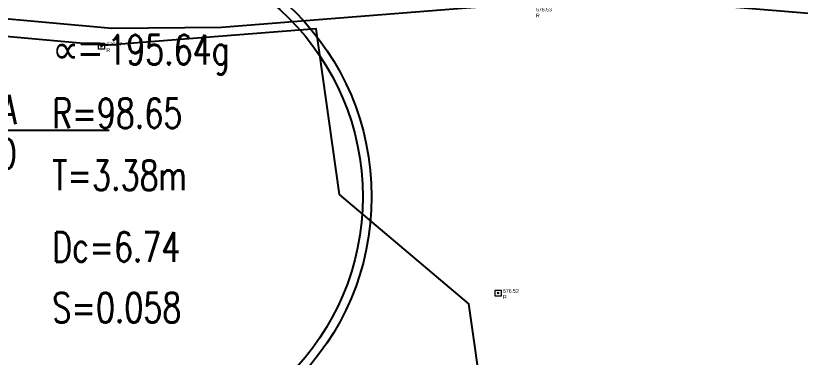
# Model space of a CAD drawing. Extents: x 350769 to 354978, y 6304672 to 6307963.
# Drawn here: x 352326.73 to 352353.3, y 6305677.01 to 6305688.56 of the extents above; entities that cross this region are included whole.
import ezdxf
from ezdxf import colors
from ezdxf.entities.mleader import LeaderData, LeaderLine
from ezdxf.math import Vec2, Vec3

# ---------------------------------------------------------------- set-up
doc = ezdxf.new("R2010")
doc.units = 0
doc.header["$PDMODE"] = 35
doc.header["$PDSIZE"] = 0.03
doc.linetypes.add('CONTINUOS', pattern=[0])
doc.layers.get('0').update_dxf_attribs({"linetype": 'CONTINUOUS'})
for name, color, linetype in [('02_Geo ext_Geometria', 2, 'CONTINUOUS'), ('03_Pav ext_Txt', 2, 'CONTINUOS'), ('C-TINN', 5, 'CONTINUOUS'), ('C-TOPO-MINR', 8, 'CONTINUOUS'), ('V-NODE DIC 2005', 4, 'CONTINUOUS'), ('V-NODE-TEXT DIC 2005', 2, 'CONTINUOUS')]:
    doc.layers.add(name, color=color, linetype=linetype)
doc.layers.add('0_ASD_TOPOGRAFIA_ELEMENTOS', color=7, linetype='CONTINUOS', lineweight=5, true_color=0xbdbdbd)
doc.styles.add('MtXpl_Symbol', font='symbol.ttf')
doc.styles.add('ROMANS', font='romans.shx', dxfattribs={"width": 0.65})

# ---------------------------------------------------------------- blocks, each defined once
blk = doc.blocks.new('_Dot')
at = {"color": 0, "linetype": 'ByBlock', "lineweight": -2}
blk.add_line((-0.5, 0), (-1, 0), dxfattribs=at)
at = {"color": 0, "linetype": 'ByBlock', "const_width": 0.5}
blk.add_lwpolyline([(-0.25, 0, 1), (0.25, 0, 1)], format="xyb", close=True, dxfattribs=at)
blk = doc.blocks.new('*U1327')
at = {"color": 0, "linetype": 'ByBlock', "lineweight": -2, "transparency": 16777216}
blk.add_point((0, 0), dxfattribs=at)
blk = doc.blocks.new('*U2746', base_point=(352329.687, 6305687.445))
at = {"layer": 'V-NODE-TEXT DIC 2005', "linetype": 'ByBlock', "char_height": 0.127}
for s, insert, attachment_point in [('676.47', (352329.8537893218, 6305687.515710678), 4), ('R', (352329.8537893218, 6305687.377210679), 1)]:
    blk.add_mtext(s, dxfattribs=dict(at, insert=insert, attachment_point=attachment_point))
blk = doc.blocks.new('*U2747', base_point=(352329.687, 6305687.445))
at = {"layer": 'V-NODE-TEXT DIC 2005', "color": 2, "lineweight": -2}
blk.add_blockref('*U2746', (352329.687, 6305687.445), dxfattribs=at)
blk = doc.blocks.new('*U2718', base_point=(352344.237, 6305688.616))
at = {"layer": 'V-NODE-TEXT DIC 2005', "linetype": 'ByBlock', "char_height": 0.127}
for s, insert, attachment_point in [('676.53', (352344.4037893219, 6305688.686710678), 4), ('R', (352344.4037893219, 6305688.548210679), 1)]:
    blk.add_mtext(s, dxfattribs=dict(at, insert=insert, attachment_point=attachment_point))
blk = doc.blocks.new('*U2719', base_point=(352344.237, 6305688.616))
at = {"layer": 'V-NODE-TEXT DIC 2005', "color": 2, "lineweight": -2}
blk.add_blockref('*U2718', (352344.237, 6305688.616), dxfattribs=at)
blk = doc.blocks.new('*U2714', base_point=(352343.12, 6305679.098))
at = {"layer": 'V-NODE-TEXT DIC 2005', "linetype": 'ByBlock', "char_height": 0.127}
for s, insert, attachment_point in [('676.52', (352343.2867893219, 6305679.168710678), 4), ('R', (352343.2867893219, 6305679.030210678), 1)]:
    blk.add_mtext(s, dxfattribs=dict(at, insert=insert, attachment_point=attachment_point))
blk = doc.blocks.new('*U2715', base_point=(352343.12, 6305679.098))
at = {"layer": 'V-NODE-TEXT DIC 2005', "color": 2, "lineweight": -2}
blk.add_blockref('*U2714', (352343.12, 6305679.098), dxfattribs=at)
blk = doc.blocks.new('TOPOGRAFIA')
at = {"layer": 'C-TINN', "color": 9, "linetype": 'Continuous', "lineweight": 0, "true_color": 0xbdbdbd}
for points, elevation in [([(390329.5363024052, 6302687.429109691), (390329.5363024052, 6302687.62910969), (390329.7363024052, 6302687.62910969), (390329.7363024052, 6302687.429109691), (390329.5363024052, 6302687.429109691)], 676.4699999999999), ([(390342.9684392613, 6302679.081753987), (390342.9684392613, 6302679.281753986), (390343.1684392612, 6302679.281753986), (390343.1684392612, 6302679.081753987), (390342.9684392613, 6302679.081753987)], 676.5199999999999)]:
    blk.add_lwpolyline(points, dxfattribs=dict(at, elevation=elevation))
for p in [(390329.6363024052, 6302687.52910969, 676.4699999999999), (390343.0684392612, 6302679.181753987, 676.5199999999999)]:
    blk.add_point(p, dxfattribs=at)
at = {"layer": 'C-TOPO-MINR', "color": 9, "linetype": 'Continuous', "lineweight": -3, "true_color": 0xbdbdbd}
for points, elevation in [([(390354.2665264523, 6302688.585319204), (390347.0218830993, 6302689.186376129), (390341.9829600162, 6302688.813127005), (390333.7018913759, 6302688.167320128), (390329.9851990003, 6302688.125240996), (390323.492020992, 6302688.720729104), (390318.2231851901, 6302689.240614388), (390315.1102484436, 6302688.431871386), (390310.738046472, 6302687.722426467), (390308.9585475733, 6302689.080593465), (390308.954282202, 6302689.648763966), (390310.6818735265, 6302690.190523754), (390314.6210842189, 6302690.588161703), (390325.0790379897, 6302693.168144155), (390330.469036256, 6302692.949850863), (390334.3001865114, 6302693.267599478), (390341.5875786783, 6302695.405866955), (390345.6639202115, 6302696.160884952), (390352.8594255766, 6302698.000679712), (390356.9354887254, 6302698.535625706)], 677), ([(390348.5139702935, 6302637.509624447), (390343.4675380743, 6302647.027028766), (390342.2365659504, 6302651.664894768), (390342.0415773594, 6302653.726351163), (390347.6138282274, 6302664.371705941), (390346.6785157132, 6302669.445659947), (390342.5656068741, 6302675.408977674), (390342.0821167698, 6302678.815058095), (390337.6955845188, 6302682.520696268), (390336.9115183291, 6302688.114652602), (390329.8664300828, 6302687.565234809), (390329.6560512691, 6302687.562852972), (390324.7747628835, 6302688.010514992)], 676.5)]:
    blk.add_lwpolyline(points, dxfattribs=dict(at, elevation=elevation))
at = {"layer": 'V-NODE DIC 2005', "color": 9, "lineweight": 0, "true_color": 0xbdbdbd, "rotation": 359.9963883938062}
for p in [(390329.6360994657, 6302687.530069702), (390343.0685732908, 6302679.182222978)]:
    blk.add_blockref('*U1327', p, dxfattribs=at)
at = {"layer": 'V-NODE-TEXT DIC 2005', "color": 9, "lineweight": 0, "true_color": 0xbdbdbd, "rotation": 359.9963883938062}
for name, p in [('*U2719', (390344.1861732502, 6302688.700152549)), ('*U2747', (390329.6360994657, 6302687.530069702)), ('*U2715', (390343.0685732908, 6302679.182222978))]:
    blk.add_blockref(name, p, dxfattribs=at)

msp = doc.modelspace()

# ---------------------------------------------------------------- linework, layer by layer
at = {"layer": '02_Geo ext_Geometria'}
for radius in [8.850000000031127, 8.550000000031126]:
    msp.add_circle((352329.9350061715, 6305682.438712405), radius, dxfattribs=at)

# ---------------------------------------------------------------- texts
at = {"layer": '02_Geo ext_Geometria', "style": 'ROMANS', "width": 0.75}
for s, p in [('195.64g', (352329.8336619009, 6305686.911135117)), ('R=98.65', (352327.971128461, 6305684.763639793)), ('T=3.38m', (352327.971128461, 6305682.664916451)), ('Dc=6.74', (352327.971128461, 6305680.243670194)), ('S=0.058', (352327.971128461, 6305678.189495217))]:
    msp.add_text(s, height=0.9999999999999998, dxfattribs=at).set_placement(p)
at = {"layer": '02_Geo ext_Geometria', "style": 'MtXpl_Symbol'}
msp.add_text('µ=', height=0.9999999999999998, dxfattribs=at).set_placement((352327.971128461, 6305686.953434247))

# ---------------------------------------------------------------- leaders
at = {"layer": '03_Pav ext_Txt'}
ml = msp.add_multileader_mtext('Standard', dxfattribs=at)
ml.set_content('{\\C256;VEREDA HC REFORZADA\\PPROYECTADO}', color=2, style='ROMANS')
ml.set_leader_properties(color=7)
ml.set_arrow_properties(name='DOT')
ml.build(insert=Vec2(0, 0))
ml.multileader.update_dxf_attribs({"text_left_attachment_type": 6, "text_right_attachment_type": 6, "dogleg_length": 0.4164050059420628, "arrow_head_size": 0.5})
ctx = ml.context
ctx.base_point, ctx.char_height, ctx.arrow_head_size, ctx.landing_gap_size, ctx.plane_origin, ctx.plane_x_axis, ctx.plane_y_axis = Vec3(352319.852483675, 6305684.690624873, 2.61094697725156e-08), 1, 0.5, 0.05000000250530529, Vec3(352342.2340416734, 6305718.739336167, 1.122109507579188e-07), Vec3(1, 0, 5.672434878555774e-09), Vec3(6.806587941347077e-18, 1, -1.199941134111365e-09)
ctx.left_attachment, ctx.right_attachment, ctx.text_align_type = 6, 6, 2
notes = []
notes.append((ctx, [(0, (1, 1, 0), (352319.4525156741, 6305684.690624873, 2.384067733364802e-08), (1, 0, 5.672434878555774e-09), 0.3999680009451639, [(0, [(352315.3423408587, 6305683.114390674, 2.417350699836985e-09)], 0, [])])]))
ctx.mtext.insert, ctx.mtext.text_direction, ctx.mtext.width, ctx.mtext.alignment, ctx.mtext.line_spacing_factor, ctx.mtext.line_spacing_style, ctx.mtext.flow_direction, ctx.mtext.extrusion = Vec3(352326.7596265347, 6305685.890624873, 6.384985847981765e-08), Vec3(1, 0, 5.672434878555774e-09), 10.17368098323086, 3, 0.8999999999999998, 2, 5, Vec3(-5.672434878555774e-09, 1.19994113411135e-09, 1)
for ctx, leaders in notes:
    for number, flags, end, landing, length, lines in leaders:
        leader = LeaderData()
        leader.index, (leader.has_last_leader_line, leader.has_dogleg_vector, leader.attachment_direction) = number, flags
        leader.last_leader_point, leader.dogleg_vector, leader.dogleg_length = Vec3(end), Vec3(landing), length
        for number, points, colour, breaks in lines:
            line = LeaderLine()
            line.index, line.vertices, line.color, line.breaks = number, Vec3.list(points), colors.encode_raw_color(colour), breaks
            leader.lines.append(line)
        ctx.leaders.append(leader)

# ---------------------------------------------------------------- next in the draw order: block references
at = {"layer": '0_ASD_TOPOGRAFIA_ELEMENTOS', "color": 30, "true_color": 0xf26507}
msp.add_blockref('TOPOGRAFIA', (-38000, 3000), dxfattribs=at)

doc.saveas('drawing.dxf')
